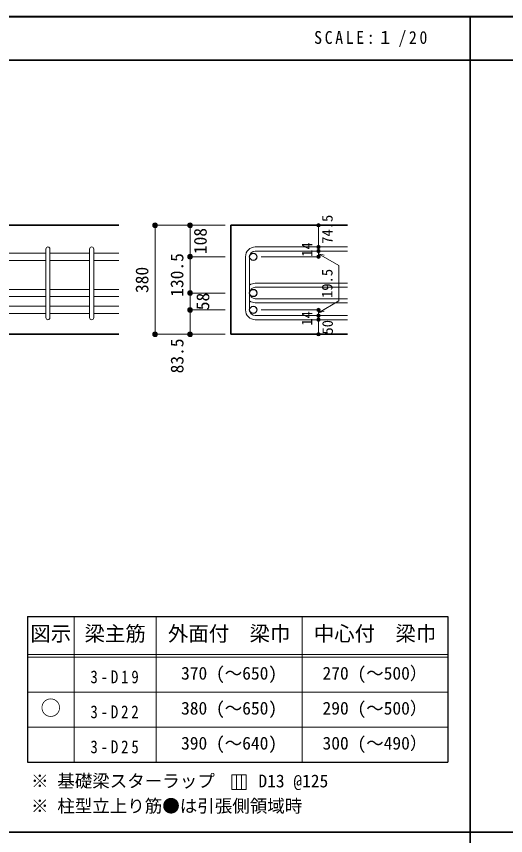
# Model space of a CAD drawing. Units: millimetres at full size, sheet at 1:20; some dimension numbers follow another scale. Extents: x -3982 to 3969, y -2797 to 2801.
# Drawn here: x -2305 to -628, y -10 to 2801 of the extents above; entities that cross this region are included whole.
import ezdxf
from ezdxf.enums import TextEntityAlignment as Align

# ---------------------------------------------------------------- set-up
doc = ezdxf.new("R2010")
doc.units = ezdxf.units.MM
doc.header["$LTSCALE"] = 20
doc.header["$PDMODE"] = 32
doc.header["$PDSIZE"] = 12
for name, color, linetype, lineweight in [('6-1_躯体線', 2, 'Continuous', 35), ('6-5_梁主筋', 7, 'Continuous', 18), ('6-6_S.T.P.', 7, 'Continuous', 18), ('6-7_文字', 7, 'Continuous', 18), ('6-D_寸法', 4, 'Continuous', 9), ('6-E_枠', 7, 'Continuous', 18), ('F-0_枠', 6, 'Continuous', 40)]:
    doc.layers.add(name, color=color, linetype=linetype, lineweight=lineweight)
doc.styles.add('ＭＳ ゴシック', font='')
doc.styles.get('ＭＳ ゴシック').set_extended_font_data('MS Gothic')

msp = doc.modelspace()

# ---------------------------------------------------------------- linework, layer by layer
at = {"layer": '6-1_躯体線'}
for p, q in [((-1953.87, 2084.12), (-3153.87, 2084.12)), ((-1569.2, 2084.12), (-1169.2, 2084.12)), ((-1569.2, 2084.12), (-1569.2, 1710.12)), ((-1953.87, 1710.12), (-2353.87, 1710.12)), ((-1569.2, 1710.12), (-1169.2, 1710.12))]:
    msp.add_line(p, q, dxfattribs=at)
at = {"layer": '6-5_梁主筋'}
for p, q in [((-2203.87, 1988.51), (-2339.87, 1988.51)), ((-2053.87, 1988.51), (-2189.87, 1988.51)), ((-1953.87, 1988.51), (-2039.87, 1988.51)), ((-2203.87, 1963.51), (-2339.87, 1963.51)), ((-2053.87, 1963.51), (-2189.87, 1963.51)), ((-1953.87, 1963.51), (-2039.87, 1963.51)), ((-2203.87, 1864.12), (-2339.87, 1864.12)), ((-2053.87, 1864.12), (-2189.87, 1864.12)), ((-1953.87, 1864.12), (-2039.87, 1864.12)), ((-2203.87, 1839.12), (-2339.87, 1839.12)), ((-2053.87, 1839.12), (-2189.87, 1839.12)), ((-1953.87, 1839.12), (-2039.87, 1839.12)), ((-2203.87, 1806.12), (-2339.87, 1806.12)), ((-2053.87, 1806.12), (-2189.87, 1806.12)), ((-1953.87, 1806.12), (-2039.87, 1806.12)), ((-2203.87, 1781.12), (-2339.87, 1781.12)), ((-2053.87, 1781.12), (-2189.87, 1781.12)), ((-1953.87, 1781.12), (-2039.87, 1781.12))]:
    msp.add_line(p, q, dxfattribs=at)
at = {"layer": '6-5_梁主筋', "color": 3, "lineweight": 25}
for centre in [(-1492.7, 1976.01), (-1492.7, 1851.62), (-1492.7, 1793.62)]:
    msp.add_circle(centre, 12.5, dxfattribs=at)
at = {"layer": '6-6_S.T.P.'}
for p, q in [((-2203.87, 1767.12), (-2203.87, 2002.12)), ((-2189.87, 1767.12), (-2189.87, 2002.12)), ((-2053.87, 1767.12), (-2053.87, 2002.12)), ((-2039.87, 1767.12), (-2039.87, 2002.12)), ((-1485.7, 2009.51), (-1169.2, 2009.51)), ((-1505.2, 1976.01), (-1505.2, 1793.62)), ((-1485.7, 1995.51), (-1169.2, 1995.51)), ((-1485.7, 1885.12), (-1169.2, 1885.12)), ((-1485.7, 1871.12), (-1169.2, 1871.12)), ((-1485.7, 1832.12), (-1169.2, 1832.12)), ((-1485.7, 1818.12), (-1169.2, 1818.12)), ((-1485.7, 1774.12), (-1169.2, 1774.12)), ((-1485.7, 1760.12), (-1169.2, 1760.12))]:
    msp.add_line(p, q, dxfattribs=at)
for centre, radius, start, end in [((-2196.87, 2002.51), 7, 0, 180), ((-2046.87, 2002.51), 7, 0, 180), ((-1485.7, 1976.01), 33.5, 90, 180), ((-1485.7, 1976.01), 19.5, 90, 180), ((-1485.7, 1851.62), 33.5, 90, 125.59765), ((-1485.7, 1851.62), 19.5, 90, 180), ((-1485.7, 1851.62), 19.5, 180, 270), ((-1485.7, 1851.62), 33.5, 234.40235, 270), ((-1485.7, 1793.62), 33.5, 180, 270), ((-1485.7, 1793.62), 19.5, 180, 270), ((-2196.87, 1767.12), 7, 180, 0), ((-2046.87, 1767.12), 7, 180, 0)]:
    msp.add_arc(centre, radius, start, end, dxfattribs=at)
at = {"layer": '6-7_文字'}
for p, q in [((-1519.2, 1976.01), (-1519.2, 1793.62)), ((-1550.11, 198.54), (-1550.11, 148.54)), ((-1533.44, 198.54), (-1533.44, 148.54))]:
    msp.add_line(p, q, dxfattribs=at)
msp.add_lwpolyline([(-1566.78, 148.54), (-1516.78, 148.54), (-1516.78, 198.54), (-1566.78, 198.54)], close=True, dxfattribs=at)
at = {"layer": '6-D_寸法'}
for p, q in [((-1829.2, 2084.12), (-1829.2, 1710.12)), ((-1709.2, 2084.12), (-1709.2, 1976.01)), ((-1269.2, 2010.09), (-1269.2, 2084.12)), ((-1269.2, 1995.51), (-1269.2, 2009.51)), ((-1709.2, 1976.01), (-1589.2, 1976.01)), ((-1709.2, 1976.01), (-1709.2, 1851.62)), ((-1269.2, 1976.01), (-1465.29, 1976.01)), ((-1269.2, 1986.34), (-1199.14, 1945.89)), ((-1269.2, 1986.34), (-1249.88, 1981.16)), ((-1199.14, 1945.89), (-1199.14, 1824.32)), ((-1709.2, 1851.62), (-1589.2, 1851.62)), ((-1709.2, 1851.62), (-1709.2, 1793.62)), ((-1269.2, 1783.87), (-1199.14, 1824.32)), ((-1709.2, 1793.62), (-1589.2, 1793.62)), ((-1709.2, 1710.12), (-1709.2, 1793.62)), ((-1269.2, 1793.62), (-1465.29, 1793.62)), ((-1269.2, 1774.12), (-1269.2, 1793.62)), ((-1269.2, 1783.87), (-1249.88, 1789.05)), ((-1269.2, 1760.12), (-1269.2, 1774.12)), ((-1269.2, 1710.12), (-1269.2, 1760.12)), ((-1829.2, 1710.12), (-1719.33, 1710.12)), ((-1829.2, 1710.12), (-1709.2, 1710.12)), ((-1709.2, 1710.12), (-1589.2, 1710.12))]:
    msp.add_line(p, q, dxfattribs=at)
for points in [[(-1829.2, 2084.12), (-1709.2, 2084.12), (-1589.2, 2084.12)], [(-1269.2, 1996.09), (-1269.2, 1976.01), (-1269.2, 1996.09)]]:
    msp.add_lwpolyline(points, dxfattribs=at)
for centre, radius in [((-1829.2, 2084.12), 8), ((-1829.2, 2084.12), 7.2), ((-1829.2, 2084.12), 6.4), ((-1829.2, 2084.12), 5.6), ((-1829.2, 2084.12), 4.8), ((-1829.2, 2084.12), 4), ((-1829.2, 2084.12), 3.2), ((-1829.2, 2084.12), 2.4), ((-1829.2, 2084.12), 1.6), ((-1829.2, 2084.12), 0.8), ((-1709.2, 2084.12), 8), ((-1709.2, 2084.12), 7.2), ((-1709.2, 2084.12), 6.4), ((-1709.2, 2084.12), 5.6), ((-1709.2, 2084.12), 4.8), ((-1709.2, 2084.12), 4), ((-1709.2, 2084.12), 3.2), ((-1709.2, 2084.12), 2.4), ((-1709.2, 2084.12), 1.6), ((-1709.2, 2084.12), 0.8), ((-1269.2, 2084.12), 4), ((-1269.2, 2084.12), 3.6), ((-1269.2, 2084.12), 3.2), ((-1269.2, 2084.12), 2.8), ((-1269.2, 2084.12), 2.4), ((-1269.2, 2084.12), 2), ((-1269.2, 2084.12), 1.6), ((-1269.2, 2084.12), 1.2), ((-1269.2, 2084.12), 0.8), ((-1269.2, 2084.12), 0.4), ((-1269.2, 2009.51), 4), ((-1269.2, 1995.51), 4), ((-1269.2, 2009.51), 3.6), ((-1269.2, 1995.51), 3.6), ((-1269.2, 2009.51), 3.2), ((-1269.2, 1995.51), 3.2), ((-1269.2, 2009.51), 2.8), ((-1269.2, 1995.51), 2.8), ((-1269.2, 2009.51), 2.4), ((-1269.2, 1995.51), 2.4), ((-1269.2, 2009.51), 2), ((-1269.2, 1995.51), 2), ((-1269.2, 2009.51), 1.6), ((-1269.2, 1995.51), 1.6), ((-1269.2, 2009.51), 1.2), ((-1269.2, 1995.51), 1.2), ((-1269.2, 2009.51), 0.8), ((-1269.2, 1995.51), 0.8), ((-1269.2, 2009.51), 0.4), ((-1269.2, 1995.51), 0.4), ((-1709.2, 1976.01), 8), ((-1709.2, 1976.01), 7.2), ((-1709.2, 1976.01), 6.4), ((-1709.2, 1976.01), 5.6), ((-1709.2, 1976.01), 4.8), ((-1709.2, 1976.01), 4), ((-1709.2, 1976.01), 3.2), ((-1709.2, 1976.01), 2.4), ((-1709.2, 1976.01), 1.6), ((-1709.2, 1976.01), 0.8), ((-1269.2, 1976.01), 4), ((-1269.2, 1976.01), 3.6), ((-1269.2, 1976.01), 3.2), ((-1269.2, 1976.01), 2.8), ((-1269.2, 1976.01), 2.4), ((-1269.2, 1976.01), 2), ((-1269.2, 1976.01), 1.6), ((-1269.2, 1976.01), 1.2), ((-1269.2, 1976.01), 0.8), ((-1269.2, 1976.01), 0.4), ((-1709.2, 1851.62), 8), ((-1709.2, 1851.62), 7.2), ((-1709.2, 1851.62), 6.4), ((-1709.2, 1851.62), 5.6), ((-1709.2, 1851.62), 4.8), ((-1709.2, 1851.62), 4), ((-1709.2, 1851.62), 3.2), ((-1709.2, 1851.62), 2.4), ((-1709.2, 1851.62), 1.6), ((-1709.2, 1851.62), 0.8), ((-1709.2, 1793.62), 8), ((-1709.2, 1793.62), 7.2), ((-1709.2, 1793.62), 6.4), ((-1709.2, 1793.62), 5.6), ((-1709.2, 1793.62), 4.8), ((-1709.2, 1793.62), 4), ((-1709.2, 1793.62), 3.2), ((-1709.2, 1793.62), 2.4), ((-1709.2, 1793.62), 1.6), ((-1709.2, 1793.62), 0.8), ((-1269.2, 1793.62), 4), ((-1269.2, 1774.12), 4), ((-1269.2, 1793.62), 3.6), ((-1269.2, 1774.12), 3.6), ((-1269.2, 1793.62), 3.2), ((-1269.2, 1774.12), 3.2), ((-1269.2, 1793.62), 2.8), ((-1269.2, 1774.12), 2.8), ((-1269.2, 1793.62), 2.4), ((-1269.2, 1774.12), 2.4), ((-1269.2, 1793.62), 2), ((-1269.2, 1774.12), 2), ((-1269.2, 1793.62), 1.6), ((-1269.2, 1774.12), 1.6), ((-1269.2, 1793.62), 1.2), ((-1269.2, 1774.12), 1.2), ((-1269.2, 1793.62), 0.8), ((-1269.2, 1774.12), 0.8), ((-1269.2, 1793.62), 0.4), ((-1269.2, 1774.12), 0.4), ((-1269.2, 1760.12), 4), ((-1269.2, 1760.12), 3.6), ((-1269.2, 1760.12), 3.2), ((-1269.2, 1760.12), 2.8), ((-1269.2, 1760.12), 2.4), ((-1269.2, 1760.12), 2), ((-1269.2, 1760.12), 1.6), ((-1269.2, 1760.12), 1.2), ((-1269.2, 1760.12), 0.8), ((-1269.2, 1760.12), 0.4), ((-1829.2, 1710.12), 8), ((-1829.2, 1710.12), 7.2), ((-1829.2, 1710.12), 6.4), ((-1829.2, 1710.12), 5.6), ((-1829.2, 1710.12), 4.8), ((-1709.2, 1710.12), 8), ((-1709.2, 1710.12), 7.2), ((-1709.2, 1710.12), 6.4), ((-1709.2, 1710.12), 5.6), ((-1709.2, 1710.12), 4.8), ((-1829.2, 1710.12), 4), ((-1829.2, 1710.12), 3.2), ((-1829.2, 1710.12), 2.4), ((-1829.2, 1710.12), 1.6), ((-1829.2, 1710.12), 0.8), ((-1709.2, 1710.12), 4), ((-1709.2, 1710.12), 3.2), ((-1709.2, 1710.12), 2.4), ((-1709.2, 1710.12), 1.6), ((-1709.2, 1710.12), 0.8), ((-1269.2, 1710.12), 4), ((-1269.2, 1710.12), 3.6), ((-1269.2, 1710.12), 3.2), ((-1269.2, 1710.12), 2.8), ((-1269.2, 1710.12), 2.4), ((-1269.2, 1710.12), 2), ((-1269.2, 1710.12), 1.6), ((-1269.2, 1710.12), 1.2), ((-1269.2, 1710.12), 0.8), ((-1269.2, 1710.12), 0.4)]:
    msp.add_circle(centre, radius, dxfattribs=at)
at = {"layer": '6-D_寸法', "color": 7}
for p in [(-1829.2, 2084.12), (-1709.2, 2084.12), (-1269.2, 2084.12), (-1269.2, 2009.51), (-1269.2, 1995.51), (-1709.2, 1976.01), (-1269.2, 1976.01), (-1709.2, 1851.62), (-1709.2, 1793.62), (-1269.2, 1793.62), (-1269.2, 1774.12), (-1269.2, 1760.12), (-1829.2, 1710.12), (-1709.2, 1710.12), (-1269.2, 1710.12)]:
    msp.add_point(p, dxfattribs=at)
at = {"layer": '6-E_枠', "color": 3, "lineweight": 25}
for p, q in [((-2267.02, 741.85), (-2267.02, 241.85)), ((-2267.02, 741.85), (-825.33, 741.85)), ((-825.33, 741.85), (-825.33, 241.85)), ((-2267.02, 241.85), (-825.33, 241.85))]:
    msp.add_line(p, q, dxfattribs=at)
at = {"layer": '6-E_枠'}
for p, q in [((-2107.02, 741.85), (-2107.02, 241.85)), ((-1825.33, 741.85), (-1825.33, 241.85)), ((-1325.33, 741.85), (-1325.33, 241.85)), ((-2267.02, 611.85), (-825.33, 611.85)), ((-2267.02, 601.85), (-825.33, 601.85)), ((-2267.02, 481.85), (-825.33, 481.85)), ((-2267.02, 361.85), (-825.33, 361.85))]:
    msp.add_line(p, q, dxfattribs=at)
at = {"layer": 'F-0_枠'}
msp.add_line((-3981.92, 2800.77), (3969.4, 2800.77), dxfattribs=at)
at = {"layer": 'F-0_枠', "color": 2, "lineweight": 35}
for p, q in [((-749.76, 2800.77), (-749.76, -2796.83)), ((-3981.92, 2650.77), (2482.4, 2650.77)), ((2482.4, 1.97), (-3981.92, 1.97))]:
    msp.add_line(p, q, dxfattribs=at)

# ---------------------------------------------------------------- texts
at = {"layer": '6-7_文字', "color": 2, "style": 'ＭＳ ゴシック'}
for s, p in [('図示', (-2257.02, 641.85)), ('梁主筋', (-2071.17, 641.85)), ('外面付\u3000梁巾', (-1785.33, 641.85)), ('中心付\u3000梁巾', (-1285.33, 641.85)), ('○', (-2222.02, 386.85))]:
    msp.add_text(s, height=51.32, dxfattribs=at).set_placement(p, align=Align.BOTTOM_LEFT)
at = {"layer": '6-7_文字', "style": 'ＭＳ ゴシック'}
for s, p in [('370 (～650)', (-1740.33, 511.85)), ('270 (～500）', (-1255.33, 511.85)), ('380 (～650)', (-1740.33, 391.85)), ('290 (～500）', (-1255.33, 391.85)), ('390 (～640)', (-1740.33, 271.85)), ('300 (～490）', (-1255.33, 271.85)), ('※ 基礎梁スターラップ     D13 @125', (-2254.64, 142.13)), ('※ 柱型立上り筋●は引張側領域時', (-2254.64, 56.45))]:
    msp.add_text(s, height=43.99, dxfattribs=at).set_placement(p, align=Align.BOTTOM_LEFT)
at = {"layer": '6-7_文字', "color": 2, "insert": (-1283.99, 2695.77), "char_height": 43.99, "attachment_point": 7, "style": 'ＭＳ ゴシック'}
msp.add_mtext('\\T1.34;\\W0.9;SCALE:１/20', dxfattribs=at)
at = {"layer": '6-7_文字', "char_height": 43.99, "attachment_point": 7, "style": 'ＭＳ ゴシック'}
for s, insert in [('\\T1.38;\\W0.85;3-D19', (-2051.17, 511.85)), ('\\T1.38;\\W0.85;3-D22', (-2051.17, 391.85)), ('\\T1.38;\\W0.85;3-D25', (-2051.17, 271.85))]:
    msp.add_mtext(s, dxfattribs=dict(at, insert=insert))
at = {"layer": '6-D_寸法', "style": 'ＭＳ ゴシック'}
for s, height, p in [('74.5', 36.66, (-1209.55, 2020.39)), ('108', 43.99, (-1639.2, 1985.07)), ('14', 36.66, (-1279.2, 1975.62)), ('130.5', 43.99, (-1719.2, 1838.82)), ('380', 43.99, (-1839.2, 1851.62)), ('19.5', 36.66, (-1210.22, 1834.61)), ('58', 43.99, (-1630.53, 1792.62)), ('14', 36.66, (-1279.59, 1739.44)), ('50', 36.66, (-1208.8, 1709.06)), ('83.5', 43.99, (-1718.89, 1575.96))]:
    msp.add_text(s, height=height, rotation=90, dxfattribs=at).set_placement(p, align=Align.BOTTOM_LEFT)

doc.saveas('drawing.dxf')
